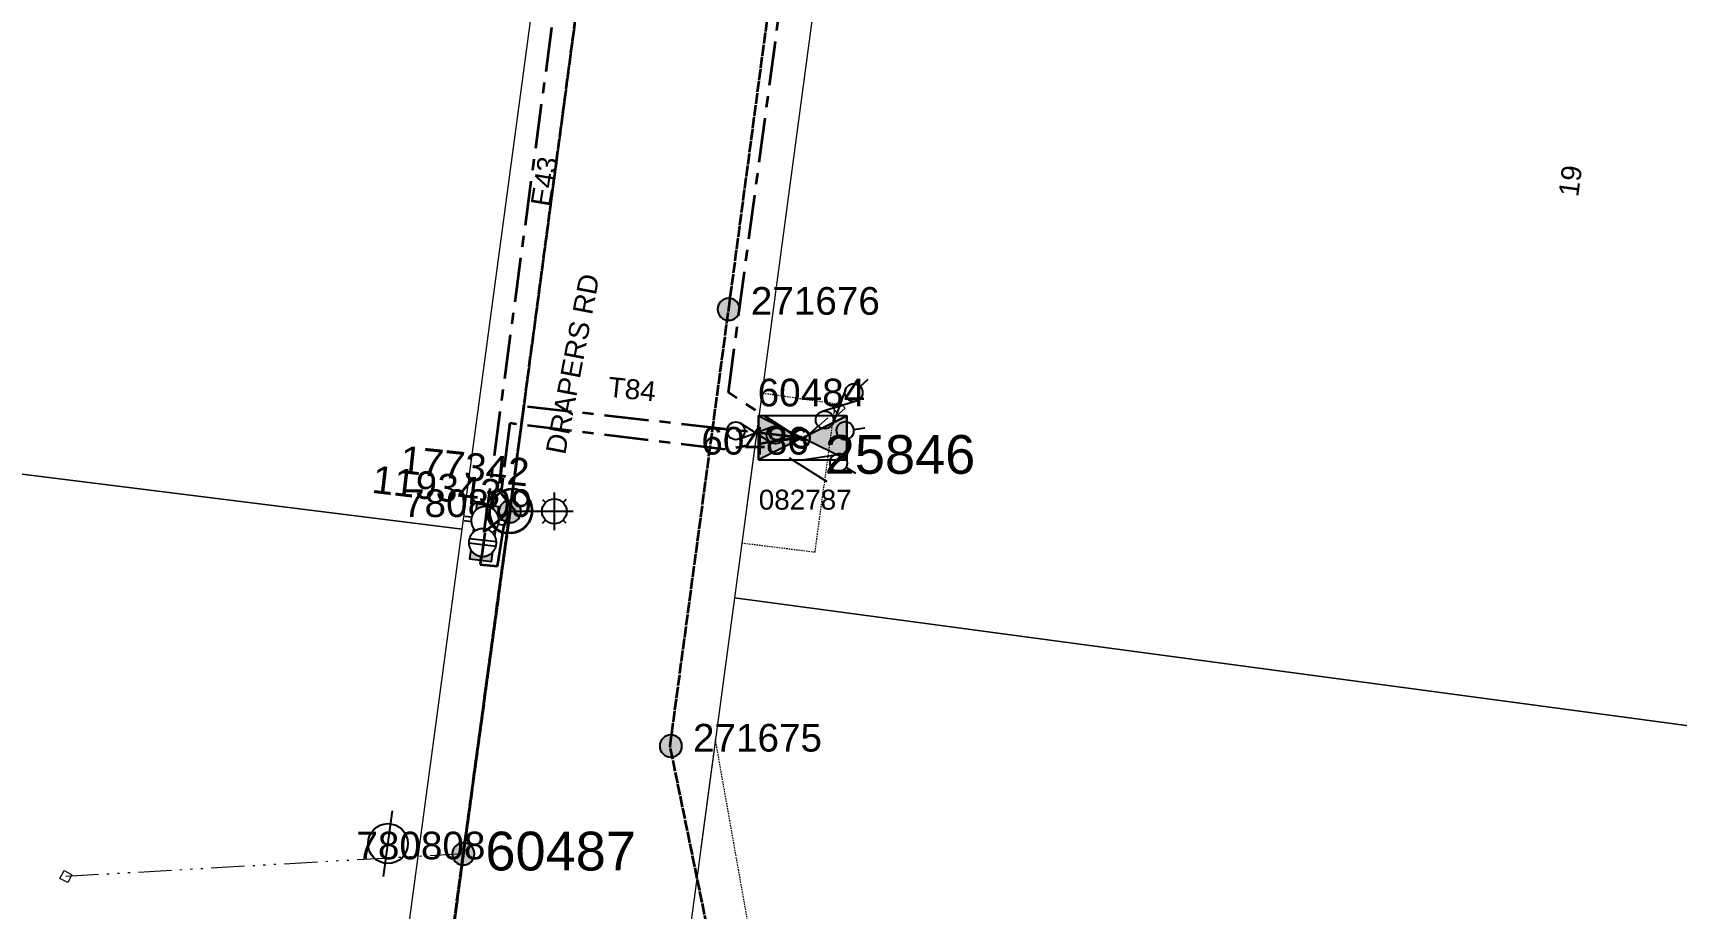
# Model space of a CAD drawing. Header units: metres. Extents: x 267072 to 270320, y 6186424 to 6191197.
# Drawn here: x 267947.3 to 268095.7, y 6187722.2 to 6187801.3 of the extents above; entities that cross this region are included whole.
import ezdxf
from ezdxf.enums import TextEntityAlignment as Align

# ---------------------------------------------------------------- set-up
doc = ezdxf.new("R2010")
doc.units = ezdxf.units.M
for name, pattern in [('Cable Exist OH', [1, 1, 0]), ('Cable Exist UG', [7, 4, -1, 1, -1]), ('DASHED', [19.05, 12.7, -6.35]), ('HIDDEN2', [0.1875, 0.125, -0.0625]), ('PHANTOMX2', [6.6, 3, -0.75, 0.2, -0.75, 0.2, -0.75, 0.2, -0.75])]:
    doc.linetypes.add(name, pattern=pattern)
doc.layers.get('0').update_dxf_attribs({"color": 6})
for name, color, linetype, lineweight in [('_User_HV_Exist', 1, 'Continuous', 35), ('_User_LV_Exist', 5, 'Continuous', 35), ('Cadastre Land Parcels_SP_EXT', 118, 'Continuous', 15), ('Cadastre Other Property_SP_EXT', 138, 'DASHED', 15), ('Cadastre Roads_SP_EXT', 218, 'Continuous', 15), ('Mains_HV_EXT', 13, 'Continuous', 25), ('Mains_LV_EXT', 163, 'Continuous', 25), ('Mains_SL_EXT', 131, 'Continuous', 25), ('Services_SP_EXT', 42, 'PHANTOMX2', 20)]:
    doc.layers.add(name, color=color, linetype=linetype, lineweight=lineweight)
for name, color, linetype in [('Equip_HV_EXT', 7, 'Continuous'), ('Equip_LV_EXT', 7, 'Continuous'), ('Equip_SP_HV_EXT', 7, 'Continuous'), ('Equip_SP_SL_EXT', 7, 'Continuous'), ('Sub_SP_EXT', 7, 'Continuous'), ('SupportsOH_SP_TR_HV_LV_SL_EXT', 7, 'Continuous'), ('SupportsUG_SP_LV_EXT', 7, 'Continuous')]:
    doc.layers.add(name, color=color, linetype=linetype)
doc.styles.add('HVSW_LABEL', font='arial.ttf', dxfattribs={"height": 3.5})
doc.styles.add('iecARIAL', font='arial.ttf', dxfattribs={"height": 2})
doc.styles.add('POLE_LABEL', font='arial.ttf', dxfattribs={"height": 2})
doc.styles.add('SL_LABEL', font='arial.ttf', dxfattribs={"height": 2})
doc.styles.get("Standard").update_dxf_attribs({"font": 'arial.ttf'})
doc.styles.add('SWITCH_LABEL', font='arial.ttf', dxfattribs={"height": 2})

# ---------------------------------------------------------------- blocks, each defined once
blk = doc.blocks.new('SUB_PADMOUNT_EXT')
at = {"ltscale": 10}
h = blk.add_hatch(color=256, dxfattribs=at)
h.dxf.hatch_style = 1
h.paths.add_polyline_path([(4, -2), (0, 0), (4, 2)])
h.paths.add_polyline_path([(-4, -2), (-4, 2), (0, 0)])
blk.add_line((4, 2), (-4, -2))
blk.add_lwpolyline([(-4, -2), (4, -2), (4, 2), (-4, 2)], close=True)
at = {"ltscale": 10, "flags": 128}
for points in [[(-4, -2), (-4, 2), (0, 0)], [(4, -2), (0, 0), (4, 2)]]:
    blk.add_lwpolyline(points, close=True, dxfattribs=at)
at = {"flags": 8}
blk.add_attdef('ASSET_NUM', text='', height=2.5, dxfattribs=at).set_placement((0, 5), align=Align.MIDDLE_CENTER)
for tag, flags, p in [('STREET_CODE', 9, (1.5, 0)), ('OPERATING_VOLTAGE', 9, (1.5, -0.4)), ('ORIENTATION', 9, (1.5, -0.6)), ('OWNED_BY', 9, (1.5, -0.8)), ('OPERATED_BY', 9, (1.5, -1)), ('CONSTRUCTED_VOLTAGE', 9, (1.5, -1.4)), ('NO_PHASES', 9, (1.5, -0.2)), ('MAINTAINED_BY', 9, (1.5, -1.2)), ('SECONDARY_VOLTAGE', 9, (1.5, -1.6)), ('STATE', 9, (1.5, -1.8)), ('SUBSTATION_TYPE', 9, (1.5, -2.2)), ('SUBURB', 9, (1.5, -2.8)), ('STREETNAME', 9, (1.5, -3)), ('PARENT', 9, (1.5, -2)), ('USAGE', 9, (1.5, -2.4)), ('LEGEND', 9, (1.5, -2.6)), ('Z', 1, (1.5, -3.6)), ('LOCATION', 9, (1.5, -3.2)), ('NOTES', 9, (1.5, -3.4))]:
    blk.add_attdef(tag, text='', height=0.2, dxfattribs=dict(flags=flags)).set_placement(p, align=Align.MIDDLE_LEFT)
blk = doc.blocks.new('PILLAR_EXT')
blk.add_hatch(color=256).paths.add_polyline_path([(-2.5, 1), (-2.5, -1), (2.5, -1), (2.5, 1)])
for p, q in [((-2.5, 0), (2.5, 0)), ((0, 1), (0, -1))]:
    blk.add_line(p, q)
at = {"ltscale": 10}
blk.add_line((2.5, 0), (-2.5, 0), dxfattribs=at)
blk.add_lwpolyline([(-2.5, -1), (-1.25, -1), (1.25, -1), (2.5, -1), (2.5, 1), (-2.5, 1)], close=True)
at = {"width": 0.9, "flags": 8}
blk.add_attdef('ASSET_NUM', text='', height=2, rotation=90, dxfattribs=at).set_placement((-2, 4), align=Align.MIDDLE_LEFT)
for tag, p, flags in [('OWNED_BY', (0, -0.2), 9), ('STATE', (0, -0.4), 9), ('SUPPORT_TYPE', (0, -0.6), 9), ('USAGE', (0, -0.8), 9), ('LEGEND', (0, -1), 9), ('LOCATION', (0, -1.2), 9), ('NOTES', (0, -1.4), 9), ('PARENT', (0, -1.6), 9), ('STREETNAME', (0, -1.8), 9), ('SUBURB', (0, -2), 1)]:
    blk.add_attdef(tag, p, '', height=0.2, dxfattribs=dict(flags=flags))
blk = doc.blocks.new('SL_LANTERN_EXT')
at = {"flags": 9}
for tag, p in [('LRATECODE', (-7.4, 0)), ('LOUTREACHVOCAB', (-7.2, 0)), ('LOUTREACH', (-7, 0)), ('LANTNUMBER', (-6.6, 0)), ('LNEW', (-6.4, 0)), ('LMASTVOCAB', (-6.2, 0)), ('LMAST', (-6, 0)), ('LLAMPVOCAB', (-5.8, 0)), ('LLAMP', (-5.6, 0)), ('LEXIST', (-5.4, 0)), ('LCHARGE3PERCENT', (-5.2, 0)), ('LCHARGE3', (-5, 0)), ('LCHARGE2PERCENT', (-4.8, 0)), ('LCHARGE2', (-4.6, 0)), ('LCHARGE1PERCENT', (-4.4, 0)), ('LCHARGE1', (-4.2, 0)), ('LCATEGORY', (-4, 0)), ('LBRACKETVOCAB', (-3.8, 0)), ('LBRACKET', (-3.6, 0)), ('LKINGHEIGHT', (-3.4, 0)), ('CREPLACE', (-3.2, 0)), ('CREMOVE', (-3, 0)), ('CNUMBER', (-2.8, 0)), ('CNEW', (-2.6, 0)), ('CEXIST', (-2.4, 0)), ('USAGE', (-2.2, 0)), ('STATE', (-2, 0)), ('OWNED_BY', (-1.8, 0)), ('ORIENTATION', (-1.6, 0)), ('OPERATING_VOLTAGE', (-1.4, 0)), ('NO_PHASES', (-1.2, 0)), ('LANTERN_TYPE', (-1, 0)), ('LANTERN_PURPOSE', (-0.8, 0)), ('CONTROL_TYPE', (-0.6, 0)), ('CONSTRUCTED_VOLTAGE', (-0.4, 0))]:
    blk.add_attdef(tag, text='', height=0.001, rotation=270, dxfattribs=at).set_placement(p, align=Align.MIDDLE_LEFT)
at = {"style": 'SL_LABEL', "flags": 9}
blk.add_attdef('STREET_CODE', text='', height=0.001, rotation=270, dxfattribs=at).set_placement((0, 0), align=Align.MIDDLE_LEFT)
at = {"flags": 1}
blk.add_attdef('Z', (0, 0), '', height=0.001, rotation=270, dxfattribs=at)
at = {"width": 0.9}
blk.add_attdef('LNUMBER', text='', height=1, dxfattribs=at).set_placement((7, -1), align=Align.MIDDLE_LEFT)
at = {"flags": 9}
for tag, p in [('LREMOVE', (0, -7.6)), ('LREPLACE', (0, -7.8)), ('LTYPE', (0, -8)), ('LTYPEVOCAB', (0, -8.2)), ('LEGEND', (0, -8.4)), ('SUBURB', (0, -8.6)), ('STREETNAME', (0, -8.8)), ('LOCATION', (0, -9)), ('NOTES', (0, -9.2)), ('MAINTAINED_BY', (0, -9.86))]:
    blk.add_attdef(tag, text='', height=0.001, dxfattribs=at).set_placement(p, align=Align.MIDDLE_LEFT)
blk.add_attdef('OPERATED_BY', (0, -9.61), '', height=0.001, dxfattribs=at)
blk.add_wipeout([(5.69, 0), (5.06, -1.06), (4, -1.69), (2.94, -1.06), (2.31, 0), (2.94, 1.06), (4, 1.69), (5.06, 1.06)])
for p, q in [((4, 1.69), (4, 0)), ((0, 0), (4, 0)), ((2.94, 1.06), (3.2, 0.8)), ((5.06, 1.06), (4.8, 0.8)), ((2.94, -1.06), (3.2, -0.8)), ((4, 0), (5.69, 0)), ((4, 0), (4, -1.69)), ((5.06, -1.06), (4.8, -0.8))]:
    blk.add_line(p, q)
blk.add_circle((4, 0), 1.12)
blk = doc.blocks.new('CCP_EXT')
at = {"flags": 9}
for tag, p in [('STATE', (0, -1.8)), ('LIFE_SUPPORT', (0, -1.6)), ('NOTES', (0, -2))]:
    blk.add_attdef(tag, text='', height=0.2, dxfattribs=at).set_placement(p, align=Align.MIDDLE_LEFT)
blk.add_wipeout([(0, 0.57), (0.57, 0), (0, -0.57), (-0.57, 0)])
blk.add_lwpolyline([(-0.57, 0), (0, 0.57), (0.57, 0), (0, -0.57), (-0.57, 0)])
at = {"flags": 1}
blk.add_attdef('Z', (0, 0), '', height=0.2, dxfattribs=at)
at = {"flags": 9}
for tag, p in [('CCP_TYPE', (0, 0)), ('CONSTRUCTED_VOLTAGE', (0, -0.2)), ('OPERATING_VOLTAGE', (0, -0.6)), ('ORIENTATION', (0, -0.8)), ('OWNED_BY', (0, -1)), ('NO_PHASES', (0, -0.4)), ('USAGE', (0, -1.2)), ('LEGEND', (0, -1.4))]:
    blk.add_attdef(tag, text='', height=0.2, dxfattribs=at).set_placement(p, align=Align.MIDDLE_LEFT)
blk = doc.blocks.new('POLE_EXT')
blk.add_hatch(color=256).paths.add_polyline_path([(-1, 0, 1), (1, 0, 1)])
blk.add_lwpolyline([(-1, 0, 1), (1, 0, 1)], format="xyb", close=True)
at = {"flags": 8}
blk.add_attdef('pNumber', text='', height=2, dxfattribs=at).set_placement((2.5, 2.5), align=Align.MIDDLE_CENTER)
at = {"style": 'POLE_LABEL', "flags": 9}
for tag, p in [('STRUCTURE_PLANT_NUMBER', (1.35, 0.03)), ('STREET_CODE', (1.35, -0.2))]:
    blk.add_attdef(tag, text='', height=0.2, dxfattribs=at).set_placement(p, align=Align.MIDDLE_LEFT)
at = {"flags": 9}
for tag, p in [('OWNED_BY', (1.35, -0.4)), ('SPECIAL_USE', (1.35, -0.8)), ('STATE', (1.35, -1)), ('cLV', (1.35, -1.4)), ('PARENT', (1.35, -0.6)), ('USAGE', (1.35, -1.2)), ('hDepth', (1.35, -1.6)), ('hDia', (1.35, -1.8)), ('cHV', (1.35, -2)), ('LBRACKET', (1.35, -2.2)), ('LExisting', (1.35, -2.4)), ('LANTNUMBER', (1.35, -2.6)), ('LOther', (1.35, -2.8)), ('LRemove', (1.35, -3)), ('cLinedev', (1.35, -3.4)), ('pExisting', (1.35, -3.8)), ('pFooting', (1.35, -4.4)), ('LEGEND', (1.35, -3.2)), ('LOCATION', (1.35, -3.6)), ('PFNUMBER', (1.35, -4)), ('NEWPFNUMBER', (1.35, -4.2)), ('pNew', (1.35, -4.6)), ('pRelocate', (1.35, -5)), ('pRemove', (1.35, -5.2)), ('pReplace', (1.35, -5.4)), ('pStay', (1.35, -5.6)), ('pType', (1.35, -5.8)), ('cspan', (1.35, -6)), ('STREETNAME', (1.35, -6.2)), ('SUBURB', (1.35, -6.4)), ('OPERATED_BY', (1.36, -7.01)), ('NOTES', (1.35, -6.6)), ('MAINTAINED_BY', (1.36, -6.81))]:
    blk.add_attdef(tag, text='', height=0.2, dxfattribs=at).set_placement(p, align=Align.MIDDLE_LEFT)
at = {"flags": 1}
blk.add_attdef('Z', (1.35, -7.33), '', height=0.2, dxfattribs=at)
blk = doc.blocks.new('LV_UG_DFUSE_CLOSED_EXT')
for points in [[(1, 0), (0, 0)], [(5.04, 0.73), (2.16, -0.72)], [(5.05, -0.71), (2.16, 0.72)], [(6.2, 0.01), (7.2, 0.01)]]:
    blk.add_lwpolyline(points)
for centre in [(1.8, 0), (5.4, 0.01)]:
    blk.add_circle(centre, 0.8)
at = {"flags": 9}
for tag, p in [('ACTUAL_STATUS', (0, 0)), ('CONSTRUCTED_VOLTAGE', (0, -0.2)), ('OPERATING_VOLTAGE', (0, -0.6)), ('ORIENTATION', (0, -0.8)), ('STATE', (0, -1)), ('SWITCH_TYPE', (0, -1.2)), ('NO_PHASES', (0, -0.4)), ('USAGE', (0, -1.4)), ('NOTES', (0, -1.6))]:
    blk.add_attdef(tag, text='', height=0.2, dxfattribs=at).set_placement(p, align=Align.MIDDLE_LEFT)
at = {"flags": 1}
blk.add_attdef('Z', (0, 0), '', height=0.2, dxfattribs=at)
blk = doc.blocks.new('LV_UG_LINKS_OPEN_EXT')
at = {"layer": 'Equip_LV_EXT'}
for tag, flags, p in [('OPERATING_VOLTAGE', 9, (3, -2.6)), ('ORIENTATION', 9, (3, -2.8)), ('STATE', 9, (3, -3)), ('SWITCH_TYPE', 9, (3, -3.2)), ('OWNED_BY', 9, (3, -3.8)), ('OPERATED_BY', 9, (3, -4)), ('USAGE', 9, (3, -3.4)), ('NOTES', 9, (3, -3.6)), ('MAINTAINED_BY', 9, (3, -4.2)), ('NUMBER_OF_PHASES', 9, (3, -4.4)), ('TYPE', 9, (3, -4.6)), ('Z', 1, (3, -4.8))]:
    blk.add_attdef(tag, text='', height=0.2, dxfattribs=dict(at, flags=flags)).set_placement(p, align=Align.MIDDLE_LEFT)
blk.add_wipeout([(4, 1.25), (3.97, 1.25), (3.94, 1.25), (3.91, 1.25), (3.88, 1.24), (3.85, 1.24), (3.82, 1.24), (3.79, 1.23), (3.76, 1.23), (3.73, 1.22), (3.7, 1.21), (3.67, 1.2), (3.64, 1.2), (3.61, 1.19), (3.58, 1.18), (3.55, 1.17), (3.52, 1.15), (3.49, 1.14), (3.47, 1.13), (3.44, 1.12), (3.41, 1.1), (3.38, 1.09), (3.36, 1.07), (3.33, 1.06), (3.31, 1.04), (3.28, 1.02), (3.26, 1), (3.23, 0.99), (3.21, 0.97), (3.18, 0.95), (3.16, 0.93), (3.14, 0.91), (3.12, 0.88), (3.09, 0.86), (3.07, 0.84), (3.05, 0.82), (3.03, 0.79), (3.01, 0.77), (3, 0.74), (2.98, 0.72), (2.96, 0.69), (2.94, 0.67), (2.93, 0.64), (2.91, 0.62), (2.9, 0.59), (2.88, 0.56), (2.87, 0.53), (2.86, 0.51), (2.85, 0.48), (2.83, 0.45), (2.82, 0.42), (2.81, 0.39), (2.8, 0.36), (2.8, 0.33), (2.79, 0.3), (2.78, 0.27), (2.77, 0.24), (2.77, 0.21), (2.76, 0.18), (2.76, 0.15), (2.76, 0.12), (2.75, 0.09), (2.75, 0.06), (2.75, 0.03), (2.75, 0), (2.75, -0.03), (2.75, -0.06), (2.75, -0.09), (2.76, -0.12), (2.76, -0.15), (2.76, -0.18), (2.77, -0.21), (2.77, -0.24), (2.78, -0.27), (2.79, -0.3), (2.8, -0.33), (2.8, -0.36), (2.81, -0.39), (2.82, -0.42), (2.83, -0.45), (2.85, -0.48), (2.86, -0.51), (2.87, -0.53), (2.88, -0.56), (2.9, -0.59), (2.91, -0.62), (2.93, -0.64), (2.94, -0.67), (2.96, -0.69), (2.98, -0.72), (3, -0.74), (3.01, -0.77), (3.03, -0.79), (3.05, -0.82), (3.07, -0.84), (3.09, -0.86), (3.12, -0.88), (3.14, -0.91), (3.16, -0.93), (3.18, -0.95), (3.21, -0.97), (3.23, -0.99), (3.26, -1), (3.28, -1.02), (3.31, -1.04), (3.33, -1.06), (3.36, -1.07), (3.38, -1.09), (3.41, -1.1), (3.44, -1.12), (3.47, -1.13), (3.49, -1.14), (3.52, -1.15), (3.55, -1.17), (3.58, -1.18), (3.61, -1.19), (3.64, -1.2), (3.67, -1.2), (3.7, -1.21), (3.73, -1.22), (3.76, -1.23), (3.79, -1.23), (3.82, -1.24), (3.85, -1.24), (3.88, -1.24), (3.91, -1.25), (3.94, -1.25), (3.97, -1.25), (4, -1.25), (4.03, -1.25), (4.06, -1.25), (4.09, -1.25), (4.12, -1.24), (4.15, -1.24), (4.18, -1.24), (4.21, -1.23), (4.24, -1.23), (4.27, -1.22), (4.3, -1.21), (4.33, -1.2), (4.36, -1.2), (4.39, -1.19), (4.42, -1.18), (4.45, -1.17), (4.48, -1.15), (4.51, -1.14), (4.53, -1.13), (4.56, -1.12), (4.59, -1.1), (4.62, -1.09), (4.64, -1.07), (4.67, -1.06), (4.69, -1.04), (4.72, -1.02), (4.74, -1), (4.77, -0.99), (4.79, -0.97), (4.82, -0.95), (4.84, -0.93), (4.86, -0.91), (4.88, -0.88), (4.91, -0.86), (4.93, -0.84), (4.95, -0.82), (4.97, -0.79), (4.99, -0.77), (5, -0.74), (5.02, -0.72), (5.04, -0.69), (5.06, -0.67), (5.07, -0.64), (5.09, -0.62), (5.1, -0.59), (5.12, -0.56), (5.13, -0.53), (5.14, -0.51), (5.15, -0.48), (5.17, -0.45), (5.18, -0.42), (5.19, -0.39), (5.2, -0.36), (5.2, -0.33), (5.21, -0.3), (5.22, -0.27), (5.23, -0.24), (5.23, -0.21), (5.24, -0.18), (5.24, -0.15), (5.24, -0.12), (5.25, -0.09), (5.25, -0.06), (5.25, -0.03), (5.25, 0), (5.25, 0.03), (5.25, 0.06), (5.25, 0.09), (5.24, 0.12), (5.24, 0.15), (5.24, 0.18), (5.23, 0.21), (5.23, 0.24), (5.22, 0.27), (5.21, 0.3), (5.2, 0.33), (5.2, 0.36), (5.19, 0.39), (5.18, 0.42), (5.17, 0.45), (5.15, 0.48), (5.14, 0.51), (5.13, 0.53), (5.12, 0.56), (5.1, 0.59), (5.09, 0.62), (5.07, 0.64), (5.06, 0.67), (5.04, 0.69), (5.02, 0.72), (5, 0.74), (4.99, 0.77), (4.97, 0.79), (4.95, 0.82), (4.93, 0.84), (4.91, 0.86), (4.88, 0.88), (4.86, 0.91), (4.84, 0.93), (4.82, 0.95), (4.79, 0.97), (4.77, 0.99), (4.74, 1), (4.72, 1.02), (4.69, 1.04), (4.67, 1.06), (4.64, 1.07), (4.62, 1.09), (4.59, 1.1), (4.56, 1.12), (4.53, 1.13), (4.51, 1.14), (4.48, 1.15), (4.45, 1.17), (4.42, 1.18), (4.39, 1.19), (4.36, 1.2), (4.33, 1.2), (4.3, 1.21), (4.27, 1.22), (4.24, 1.23), (4.21, 1.23), (4.18, 1.24), (4.15, 1.24), (4.12, 1.24), (4.09, 1.25), (4.06, 1.25), (4.03, 1.25)]).dxf.layer = 'Equip_LV_EXT'
for p, q in [((3.79, 1.86), (3.79, 1.23)), ((4.21, 1.86), (4.21, 1.23)), ((3.79, -1.23), (3.79, -1.86)), ((4.21, -1.23), (4.21, -1.86))]:
    blk.add_line(p, q, dxfattribs=at)
at = {"layer": 'Equip_LV_EXT', "flags": 128}
blk.add_lwpolyline([(4, 1.25), (3.97, 1.25), (3.94, 1.25), (3.91, 1.25), (3.88, 1.24), (3.85, 1.24), (3.82, 1.24), (3.79, 1.23), (3.76, 1.23), (3.73, 1.22), (3.7, 1.21), (3.67, 1.2), (3.64, 1.2), (3.61, 1.19), (3.58, 1.18), (3.55, 1.17), (3.52, 1.15), (3.49, 1.14), (3.47, 1.13), (3.44, 1.12), (3.41, 1.1), (3.38, 1.09), (3.36, 1.07), (3.33, 1.06), (3.31, 1.04), (3.28, 1.02), (3.26, 1), (3.23, 0.99), (3.21, 0.97), (3.18, 0.95), (3.16, 0.93), (3.14, 0.91), (3.12, 0.88), (3.09, 0.86), (3.07, 0.84), (3.05, 0.82), (3.03, 0.79), (3.01, 0.77), (3, 0.74), (2.98, 0.72), (2.96, 0.69), (2.94, 0.67), (2.93, 0.64), (2.91, 0.62), (2.9, 0.59), (2.88, 0.56), (2.87, 0.53), (2.86, 0.51), (2.85, 0.48), (2.83, 0.45), (2.82, 0.42), (2.81, 0.39), (2.8, 0.36), (2.8, 0.33), (2.79, 0.3), (2.78, 0.27), (2.77, 0.24), (2.77, 0.21), (2.76, 0.18), (2.76, 0.15), (2.76, 0.12), (2.75, 0.09), (2.75, 0.06), (2.75, 0.03), (2.75, 0), (2.75, -0.03), (2.75, -0.06), (2.75, -0.09), (2.76, -0.12), (2.76, -0.15), (2.76, -0.18), (2.77, -0.21), (2.77, -0.24), (2.78, -0.27), (2.79, -0.3), (2.8, -0.33), (2.8, -0.36), (2.81, -0.39), (2.82, -0.42), (2.83, -0.45), (2.85, -0.48), (2.86, -0.51), (2.87, -0.53), (2.88, -0.56), (2.9, -0.59), (2.91, -0.62), (2.93, -0.64), (2.94, -0.67), (2.96, -0.69), (2.98, -0.72), (3, -0.74), (3.01, -0.77), (3.03, -0.79), (3.05, -0.82), (3.07, -0.84), (3.09, -0.86), (3.12, -0.88), (3.14, -0.91), (3.16, -0.93), (3.18, -0.95), (3.21, -0.97), (3.23, -0.99), (3.26, -1), (3.28, -1.02), (3.31, -1.04), (3.33, -1.06), (3.36, -1.07), (3.38, -1.09), (3.41, -1.1), (3.44, -1.12), (3.47, -1.13), (3.49, -1.14), (3.52, -1.15), (3.55, -1.17), (3.58, -1.18), (3.61, -1.19), (3.64, -1.2), (3.67, -1.2), (3.7, -1.21), (3.73, -1.22), (3.76, -1.23), (3.79, -1.23), (3.82, -1.24), (3.85, -1.24), (3.88, -1.24), (3.91, -1.25), (3.94, -1.25), (3.97, -1.25), (4, -1.25), (4.03, -1.25), (4.06, -1.25), (4.09, -1.25), (4.12, -1.24), (4.15, -1.24), (4.18, -1.24), (4.21, -1.23), (4.24, -1.23), (4.27, -1.22), (4.3, -1.21), (4.33, -1.2), (4.36, -1.2), (4.39, -1.19), (4.42, -1.18), (4.45, -1.17), (4.48, -1.15), (4.51, -1.14), (4.53, -1.13), (4.56, -1.12), (4.59, -1.1), (4.62, -1.09), (4.64, -1.07), (4.67, -1.06), (4.69, -1.04), (4.72, -1.02), (4.74, -1), (4.77, -0.99), (4.79, -0.97), (4.82, -0.95), (4.84, -0.93), (4.86, -0.91), (4.88, -0.88), (4.91, -0.86), (4.93, -0.84), (4.95, -0.82), (4.97, -0.79), (4.99, -0.77), (5, -0.74), (5.02, -0.72), (5.04, -0.69), (5.06, -0.67), (5.07, -0.64), (5.09, -0.62), (5.1, -0.59), (5.12, -0.56), (5.13, -0.53), (5.14, -0.51), (5.15, -0.48), (5.17, -0.45), (5.18, -0.42), (5.19, -0.39), (5.2, -0.36), (5.2, -0.33), (5.21, -0.3), (5.22, -0.27), (5.23, -0.24), (5.23, -0.21), (5.24, -0.18), (5.24, -0.15), (5.24, -0.12), (5.25, -0.09), (5.25, -0.06), (5.25, -0.03), (5.25, 0), (5.25, 0.03), (5.25, 0.06), (5.25, 0.09), (5.24, 0.12), (5.24, 0.15), (5.24, 0.18), (5.23, 0.21), (5.23, 0.24), (5.22, 0.27), (5.21, 0.3), (5.2, 0.33), (5.2, 0.36), (5.19, 0.39), (5.18, 0.42), (5.17, 0.45), (5.15, 0.48), (5.14, 0.51), (5.13, 0.53), (5.12, 0.56), (5.1, 0.59), (5.09, 0.62), (5.07, 0.64), (5.06, 0.67), (5.04, 0.69), (5.02, 0.72), (5, 0.74), (4.99, 0.77), (4.97, 0.79), (4.95, 0.82), (4.93, 0.84), (4.91, 0.86), (4.88, 0.88), (4.86, 0.91), (4.84, 0.93), (4.82, 0.95), (4.79, 0.97), (4.77, 0.99), (4.74, 1), (4.72, 1.02), (4.69, 1.04), (4.67, 1.06), (4.64, 1.07), (4.62, 1.09), (4.59, 1.1), (4.56, 1.12), (4.53, 1.13), (4.51, 1.14), (4.48, 1.15), (4.45, 1.17), (4.42, 1.18), (4.39, 1.19), (4.36, 1.2), (4.33, 1.2), (4.3, 1.21), (4.27, 1.22), (4.24, 1.23), (4.21, 1.23), (4.18, 1.24), (4.15, 1.24), (4.12, 1.24), (4.09, 1.25), (4.06, 1.25), (4.03, 1.25)], close=True, dxfattribs=at)
at = {"layer": 'Equip_LV_EXT', "flags": 9}
for tag, p in [('ACTUAL_STATUS', (3.17, -1.67)), ('CONSTRUCTED_VOLTAGE', (3.17, -1.83)), ('NO_PHASES', (3.17, -2))]:
    blk.add_attdef(tag, text='', height=0.167, dxfattribs=at).set_placement(p, align=Align.MIDDLE_LEFT)
blk = doc.blocks.new('LV_UG_LINKS_CLOSED_EXT')
at = {"layer": 'Equip_LV_EXT'}
for tag, flags, p in [('CONSTRUCTED_VOLTAGE', 9, (3, -2.2)), ('OPERATING_VOLTAGE', 9, (3, -2.6)), ('ORIENTATION', 9, (3, -2.8)), ('STATE', 9, (3, -3)), ('NO_PHASES', 9, (3, -2.4)), ('SWITCH_TYPE', 9, (3, -3.2)), ('OWNED_BY', 9, (3, -3.8)), ('OPERATED_BY', 9, (3, -4)), ('USAGE', 9, (3, -3.4)), ('NOTES', 9, (3, -3.6)), ('MAINTAINED_BY', 9, (3, -4.2)), ('NUMBER_OF_PHASES', 9, (3, -4.4)), ('TYPE', 9, (3, -4.6)), ('Z', 1, (3, -4.8))]:
    blk.add_attdef(tag, text='', height=0.2, dxfattribs=dict(at, flags=flags)).set_placement(p, align=Align.MIDDLE_LEFT)
blk.add_wipeout([(4, 1.25), (3.97, 1.25), (3.94, 1.25), (3.91, 1.25), (3.88, 1.24), (3.85, 1.24), (3.82, 1.24), (3.79, 1.23), (3.76, 1.23), (3.73, 1.22), (3.7, 1.21), (3.67, 1.2), (3.64, 1.2), (3.61, 1.19), (3.58, 1.18), (3.55, 1.17), (3.52, 1.15), (3.49, 1.14), (3.47, 1.13), (3.44, 1.12), (3.41, 1.1), (3.38, 1.09), (3.36, 1.07), (3.33, 1.06), (3.31, 1.04), (3.28, 1.02), (3.26, 1), (3.23, 0.99), (3.21, 0.97), (3.18, 0.95), (3.16, 0.93), (3.14, 0.91), (3.12, 0.88), (3.09, 0.86), (3.07, 0.84), (3.05, 0.82), (3.03, 0.79), (3.01, 0.77), (3, 0.74), (2.98, 0.72), (2.96, 0.69), (2.94, 0.67), (2.93, 0.64), (2.91, 0.62), (2.9, 0.59), (2.88, 0.56), (2.87, 0.53), (2.86, 0.51), (2.85, 0.48), (2.83, 0.45), (2.82, 0.42), (2.81, 0.39), (2.8, 0.36), (2.8, 0.33), (2.79, 0.3), (2.78, 0.27), (2.77, 0.24), (2.77, 0.21), (2.76, 0.18), (2.76, 0.15), (2.76, 0.12), (2.75, 0.09), (2.75, 0.06), (2.75, 0.03), (2.75, 0), (2.75, -0.03), (2.75, -0.06), (2.75, -0.09), (2.76, -0.12), (2.76, -0.15), (2.76, -0.18), (2.77, -0.21), (2.77, -0.24), (2.78, -0.27), (2.79, -0.3), (2.8, -0.33), (2.8, -0.36), (2.81, -0.39), (2.82, -0.42), (2.83, -0.45), (2.85, -0.48), (2.86, -0.51), (2.87, -0.53), (2.88, -0.56), (2.9, -0.59), (2.91, -0.62), (2.93, -0.64), (2.94, -0.67), (2.96, -0.69), (2.98, -0.72), (3, -0.74), (3.01, -0.77), (3.03, -0.79), (3.05, -0.82), (3.07, -0.84), (3.09, -0.86), (3.12, -0.88), (3.14, -0.91), (3.16, -0.93), (3.18, -0.95), (3.21, -0.97), (3.23, -0.99), (3.26, -1), (3.28, -1.02), (3.31, -1.04), (3.33, -1.06), (3.36, -1.07), (3.38, -1.09), (3.41, -1.1), (3.44, -1.12), (3.47, -1.13), (3.49, -1.14), (3.52, -1.15), (3.55, -1.17), (3.58, -1.18), (3.61, -1.19), (3.64, -1.2), (3.67, -1.2), (3.7, -1.21), (3.73, -1.22), (3.76, -1.23), (3.79, -1.23), (3.82, -1.24), (3.85, -1.24), (3.88, -1.24), (3.91, -1.25), (3.94, -1.25), (3.97, -1.25), (4, -1.25), (4.03, -1.25), (4.06, -1.25), (4.09, -1.25), (4.12, -1.24), (4.15, -1.24), (4.18, -1.24), (4.21, -1.23), (4.24, -1.23), (4.27, -1.22), (4.3, -1.21), (4.33, -1.2), (4.36, -1.2), (4.39, -1.19), (4.42, -1.18), (4.45, -1.17), (4.48, -1.15), (4.51, -1.14), (4.53, -1.13), (4.56, -1.12), (4.59, -1.1), (4.62, -1.09), (4.64, -1.07), (4.67, -1.06), (4.69, -1.04), (4.72, -1.02), (4.74, -1), (4.77, -0.99), (4.79, -0.97), (4.82, -0.95), (4.84, -0.93), (4.86, -0.91), (4.88, -0.88), (4.91, -0.86), (4.93, -0.84), (4.95, -0.82), (4.97, -0.79), (4.99, -0.77), (5, -0.74), (5.02, -0.72), (5.04, -0.69), (5.06, -0.67), (5.07, -0.64), (5.09, -0.62), (5.1, -0.59), (5.12, -0.56), (5.13, -0.53), (5.14, -0.51), (5.15, -0.48), (5.17, -0.45), (5.18, -0.42), (5.19, -0.39), (5.2, -0.36), (5.2, -0.33), (5.21, -0.3), (5.22, -0.27), (5.23, -0.24), (5.23, -0.21), (5.24, -0.18), (5.24, -0.15), (5.24, -0.12), (5.25, -0.09), (5.25, -0.06), (5.25, -0.03), (5.25, 0), (5.25, 0.03), (5.25, 0.06), (5.25, 0.09), (5.24, 0.12), (5.24, 0.15), (5.24, 0.18), (5.23, 0.21), (5.23, 0.24), (5.22, 0.27), (5.21, 0.3), (5.2, 0.33), (5.2, 0.36), (5.19, 0.39), (5.18, 0.42), (5.17, 0.45), (5.15, 0.48), (5.14, 0.51), (5.13, 0.53), (5.12, 0.56), (5.1, 0.59), (5.09, 0.62), (5.07, 0.64), (5.06, 0.67), (5.04, 0.69), (5.02, 0.72), (5, 0.74), (4.99, 0.77), (4.97, 0.79), (4.95, 0.82), (4.93, 0.84), (4.91, 0.86), (4.88, 0.88), (4.86, 0.91), (4.84, 0.93), (4.82, 0.95), (4.79, 0.97), (4.77, 0.99), (4.74, 1), (4.72, 1.02), (4.69, 1.04), (4.67, 1.06), (4.64, 1.07), (4.62, 1.09), (4.59, 1.1), (4.56, 1.12), (4.53, 1.13), (4.51, 1.14), (4.48, 1.15), (4.45, 1.17), (4.42, 1.18), (4.39, 1.19), (4.36, 1.2), (4.33, 1.2), (4.3, 1.21), (4.27, 1.22), (4.24, 1.23), (4.21, 1.23), (4.18, 1.24), (4.15, 1.24), (4.12, 1.24), (4.09, 1.25), (4.06, 1.25), (4.03, 1.25)]).dxf.layer = 'Equip_LV_EXT'
for p, q in [((3.79, 1.23), (3.79, -1.23)), ((4.21, 1.23), (4.21, -1.23))]:
    blk.add_line(p, q, dxfattribs=at)
at = {"layer": 'Equip_LV_EXT', "flags": 128}
blk.add_lwpolyline([(4, 1.25), (3.97, 1.25), (3.94, 1.25), (3.91, 1.25), (3.88, 1.24), (3.85, 1.24), (3.82, 1.24), (3.79, 1.23), (3.76, 1.23), (3.73, 1.22), (3.7, 1.21), (3.67, 1.2), (3.64, 1.2), (3.61, 1.19), (3.58, 1.18), (3.55, 1.17), (3.52, 1.15), (3.49, 1.14), (3.47, 1.13), (3.44, 1.12), (3.41, 1.1), (3.38, 1.09), (3.36, 1.07), (3.33, 1.06), (3.31, 1.04), (3.28, 1.02), (3.26, 1), (3.23, 0.99), (3.21, 0.97), (3.18, 0.95), (3.16, 0.93), (3.14, 0.91), (3.12, 0.88), (3.09, 0.86), (3.07, 0.84), (3.05, 0.82), (3.03, 0.79), (3.01, 0.77), (3, 0.74), (2.98, 0.72), (2.96, 0.69), (2.94, 0.67), (2.93, 0.64), (2.91, 0.62), (2.9, 0.59), (2.88, 0.56), (2.87, 0.53), (2.86, 0.51), (2.85, 0.48), (2.83, 0.45), (2.82, 0.42), (2.81, 0.39), (2.8, 0.36), (2.8, 0.33), (2.79, 0.3), (2.78, 0.27), (2.77, 0.24), (2.77, 0.21), (2.76, 0.18), (2.76, 0.15), (2.76, 0.12), (2.75, 0.09), (2.75, 0.06), (2.75, 0.03), (2.75, 0), (2.75, -0.03), (2.75, -0.06), (2.75, -0.09), (2.76, -0.12), (2.76, -0.15), (2.76, -0.18), (2.77, -0.21), (2.77, -0.24), (2.78, -0.27), (2.79, -0.3), (2.8, -0.33), (2.8, -0.36), (2.81, -0.39), (2.82, -0.42), (2.83, -0.45), (2.85, -0.48), (2.86, -0.51), (2.87, -0.53), (2.88, -0.56), (2.9, -0.59), (2.91, -0.62), (2.93, -0.64), (2.94, -0.67), (2.96, -0.69), (2.98, -0.72), (3, -0.74), (3.01, -0.77), (3.03, -0.79), (3.05, -0.82), (3.07, -0.84), (3.09, -0.86), (3.12, -0.88), (3.14, -0.91), (3.16, -0.93), (3.18, -0.95), (3.21, -0.97), (3.23, -0.99), (3.26, -1), (3.28, -1.02), (3.31, -1.04), (3.33, -1.06), (3.36, -1.07), (3.38, -1.09), (3.41, -1.1), (3.44, -1.12), (3.47, -1.13), (3.49, -1.14), (3.52, -1.15), (3.55, -1.17), (3.58, -1.18), (3.61, -1.19), (3.64, -1.2), (3.67, -1.2), (3.7, -1.21), (3.73, -1.22), (3.76, -1.23), (3.79, -1.23), (3.82, -1.24), (3.85, -1.24), (3.88, -1.24), (3.91, -1.25), (3.94, -1.25), (3.97, -1.25), (4, -1.25), (4.03, -1.25), (4.06, -1.25), (4.09, -1.25), (4.12, -1.24), (4.15, -1.24), (4.18, -1.24), (4.21, -1.23), (4.24, -1.23), (4.27, -1.22), (4.3, -1.21), (4.33, -1.2), (4.36, -1.2), (4.39, -1.19), (4.42, -1.18), (4.45, -1.17), (4.48, -1.15), (4.51, -1.14), (4.53, -1.13), (4.56, -1.12), (4.59, -1.1), (4.62, -1.09), (4.64, -1.07), (4.67, -1.06), (4.69, -1.04), (4.72, -1.02), (4.74, -1), (4.77, -0.99), (4.79, -0.97), (4.82, -0.95), (4.84, -0.93), (4.86, -0.91), (4.88, -0.88), (4.91, -0.86), (4.93, -0.84), (4.95, -0.82), (4.97, -0.79), (4.99, -0.77), (5, -0.74), (5.02, -0.72), (5.04, -0.69), (5.06, -0.67), (5.07, -0.64), (5.09, -0.62), (5.1, -0.59), (5.12, -0.56), (5.13, -0.53), (5.14, -0.51), (5.15, -0.48), (5.17, -0.45), (5.18, -0.42), (5.19, -0.39), (5.2, -0.36), (5.2, -0.33), (5.21, -0.3), (5.22, -0.27), (5.23, -0.24), (5.23, -0.21), (5.24, -0.18), (5.24, -0.15), (5.24, -0.12), (5.25, -0.09), (5.25, -0.06), (5.25, -0.03), (5.25, 0), (5.25, 0.03), (5.25, 0.06), (5.25, 0.09), (5.24, 0.12), (5.24, 0.15), (5.24, 0.18), (5.23, 0.21), (5.23, 0.24), (5.22, 0.27), (5.21, 0.3), (5.2, 0.33), (5.2, 0.36), (5.19, 0.39), (5.18, 0.42), (5.17, 0.45), (5.15, 0.48), (5.14, 0.51), (5.13, 0.53), (5.12, 0.56), (5.1, 0.59), (5.09, 0.62), (5.07, 0.64), (5.06, 0.67), (5.04, 0.69), (5.02, 0.72), (5, 0.74), (4.99, 0.77), (4.97, 0.79), (4.95, 0.82), (4.93, 0.84), (4.91, 0.86), (4.88, 0.88), (4.86, 0.91), (4.84, 0.93), (4.82, 0.95), (4.79, 0.97), (4.77, 0.99), (4.74, 1), (4.72, 1.02), (4.69, 1.04), (4.67, 1.06), (4.64, 1.07), (4.62, 1.09), (4.59, 1.1), (4.56, 1.12), (4.53, 1.13), (4.51, 1.14), (4.48, 1.15), (4.45, 1.17), (4.42, 1.18), (4.39, 1.19), (4.36, 1.2), (4.33, 1.2), (4.3, 1.21), (4.27, 1.22), (4.24, 1.23), (4.21, 1.23), (4.18, 1.24), (4.15, 1.24), (4.12, 1.24), (4.09, 1.25), (4.06, 1.25), (4.03, 1.25)], close=True, dxfattribs=at)
at = {"layer": 'Equip_LV_EXT', "flags": 9}
blk.add_attdef('ACTUAL_STATUS', text='', height=0.2, dxfattribs=at).set_placement((3, -2), align=Align.MIDDLE_LEFT)
blk = doc.blocks.new('HV_ABS_CLOSED_EXT')
blk.add_line((-3, 6.87), (3, 6.87))
blk.add_circle((0, 6.87), 1.8)
at = {"style": 'HVSW_LABEL'}
for tag, height, flags, p in [('ASSET_NUM', 3.5, 8, (2, 2)), ('STREET_CODE', 0.2, 9, (0, -0.2))]:
    blk.add_attdef(tag, text='', height=height, dxfattribs=dict(at, flags=flags)).set_placement(p, align=Align.MIDDLE_LEFT)
at = {"flags": 1}
blk.add_attdef('Z', (0, 0), '', height=0.2, dxfattribs=at)
at = {"flags": 9}
for tag, p in [('ACTUAL_STATUS', (0, -0.4)), ('CONSTRUCTED_VOLTAGE', (0, -0.6)), ('OPERATING_VOLTAGE', (0, -1)), ('ORIENTATION', (0, -1.2)), ('OWNED_BY', (0, -1.4)), ('NO_PHASES', (0, -0.8)), ('STATE', (0, -1.6)), ('SWITCH_TYPE', (0, -1.8)), ('STREETNAME', (0, -2.6)), ('SUBURB', (0, -2.8)), ('USAGE', (0, -2)), ('LEGEND', (0, -2.2)), ('LOCATION', (0, -2.4)), ('NOTES', (0, -3))]:
    blk.add_attdef(tag, text='', height=0.2, dxfattribs=at).set_placement(p, align=Align.MIDDLE_LEFT)
blk = doc.blocks.new('SWG_HOLEC_SU_EXT')
blk.add_line((1.8, -2), (5.8, -2))
for points in [[(1, 0), (0, 0)], [(6.6, 0), (7.6, 0)]]:
    blk.add_lwpolyline(points)
for points in [[(1.8, -0.8, 1), (1.8, 0.8, 1)], [(5.8, -0.8, 1), (5.8, 0.8, 1)]]:
    blk.add_lwpolyline(points, format="xyb", close=True)
at = {"style": 'SWITCH_LABEL', "flags": 8}
blk.add_attdef('ASSET_NUM', text='', height=2.5, rotation=179.9544, dxfattribs=at).set_placement((-2.4, 0), align=Align.MIDDLE_LEFT)
at = {"flags": 1}
blk.add_attdef('Z', (0, 0), '', height=0.2, dxfattribs=at)
at = {"flags": 9}
for tag, p in [('ACTUAL_STATUS', (0, -0.4)), ('CONSTRUCTED_VOLTAGE', (0, -0.6)), ('OPERATING_VOLTAGE', (0, -1)), ('ORIENTATION', (0, -1.2)), ('OWNED_BY', (0, -1.4)), ('NO_PHASES', (0, -0.8)), ('STATE', (0, -1.8)), ('SWITCH_TYPE', (0, -2)), ('STREETNAME', (0, -2.6)), ('SUBURB', (0, -2.8)), ('PARENT', (0, -1.6)), ('USAGE', (0, -2.2)), ('LOCATION', (0, -2.4)), ('NOTES', (0, -3))]:
    blk.add_attdef(tag, text='', height=0.2, dxfattribs=at).set_placement(p, align=Align.MIDDLE_LEFT)
at = {"style": 'SWITCH_LABEL', "flags": 9}
blk.add_attdef('STREET_CODE', text='', height=0.2, dxfattribs=at).set_placement((0, -0.2), align=Align.MIDDLE_LEFT)

msp = doc.modelspace()

# ---------------------------------------------------------------- linework, layer by layer
at = {"layer": '_User_HV_Exist', "linetype": 'Cable Exist UG'}
msp.add_lwpolyline([(268016.8036, 6187764.5216), (268010.1383, 6187768.8091), (268010.1383, 6187768.8091), (268015.5135, 6187808.9671), (267997.4361, 6187810.8602)], dxfattribs=at)
at = {"layer": '_User_HV_Exist', "linetype": 'Cable Exist OH'}
msp.add_lwpolyline([(267986.1959, 6187727.1485), (267980.5013, 6187684.737)], dxfattribs=at)
at = {"layer": '_User_LV_Exist', "linetype": 'Cable Exist OH'}
msp.add_lwpolyline([(267980.5013, 6187684.737), (267986.1959, 6187727.1485)], dxfattribs=at)
at = {"layer": 'Cadastre Land Parcels_SP_EXT', "linetype": 'Continuous'}
for points in [[(267995.8688, 6187829.246), (267722.927, 6187863.3478), (267712.6006, 6187790.632), (267986.0954, 6187756.4589), (267995.8688, 6187829.246)], [(268149.9337, 6187772.7684), (268156.4752, 6187821.5453), (268111.8663, 6187827.528), (268022.65, 6187839.4929), (268012.1255, 6187761.0099), (268010.6857, 6187750.2753), (268144.5104, 6187732.3291), (268149.9337, 6187772.7684)], [(267986.0954, 6187756.4589), (267712.6006, 6187790.632), (267702.2745, 6187717.9171), (267976.3223, 6187683.6716), (267986.0954, 6187756.4589)], [(268328.3044, 6187748.5884), (268268.8471, 6187756.6488), (268209.3913, 6187764.7078), (268149.9337, 6187772.7684), (268144.5104, 6187732.3291), (268010.6857, 6187750.2753), (268002.7092, 6187690.7976), (268118.9534, 6187675.0373), (268139.359, 6187672.2713), (268259.3028, 6187656.0094), (268280.523, 6187653.1321), (268371.8116, 6187640.7559), (268429.9445, 6187632.8739), (268452.6602, 6187629.7946), (268462.1191, 6187643.4099), (268495.4495, 6187694.6916), (268512.9584, 6187723.5575), (268492.8019, 6187726.2897), (268328.3044, 6187748.5884)]]:
    msp.add_lwpolyline(points, close=True, dxfattribs=at)
at = {"layer": 'Cadastre Other Property_SP_EXT', "linetype": 'HIDDEN2'}
msp.add_lwpolyline([(268009.6775, 6187698.3331), (268016.0674, 6187697.4945), (268008.9695, 6187737.4785), (268006.6844, 6187720.4392), (268009.6775, 6187698.3331)], close=True, dxfattribs=at)
at = {"layer": 'Mains_HV_EXT', "linetype": 'Cable Exist UG'}
msp.add_lwpolyline([(268016.8036, 6187764.5216), (268010.1383, 6187768.8091), (268010.1383, 6187768.8091), (268015.5135, 6187808.9671), (267997.4361, 6187810.8602)], dxfattribs=at)
at = {"layer": 'Mains_HV_EXT', "linetype": 'Continuous'}
msp.add_lwpolyline([(267989.6216, 6187760.0726, 0.79823572), (267990.1585, 6187756.123)], format="xyb", dxfattribs=at)
at = {"layer": 'Mains_HV_EXT', "linetype": 'Cable Exist OH'}
msp.add_lwpolyline([(267986.1959, 6187727.1485), (267980.5013, 6187684.737)], dxfattribs=at)
at = {"layer": 'Mains_LV_EXT', "linetype": 'Continuous'}
for points in [[(267990.6351, 6187760.0979, 0.80009329), (267989.7653, 6187756.1092)], [(267990.1482, 6187756.1623, 0.99998527), (267990.7012, 6187760.1227)]]:
    msp.add_lwpolyline(points, format="xyb", dxfattribs=at)
at = {"layer": 'Mains_LV_EXT', "linetype": 'Cable Exist OH'}
msp.add_lwpolyline([(267980.5013, 6187684.737), (267986.1959, 6187727.1485)], dxfattribs=at)

# ---------------------------------------------------------------- block references
at = {"layer": 'Equip_LV_EXT', "rotation": 173.9418835523728}
msp.add_blockref('LV_UG_DFUSE_CLOSED_EXT', (268016.187, 6187764.7954), dxfattribs=at)
at = {"layer": 'Equip_SP_HV_EXT'}
ref = msp.add_blockref('HV_ABS_CLOSED_EXT', (267986.1959, 6187727.1485), dxfattribs=dict(at, rotation=82.24385654047546))
ref.add_attrib('ASSET_NUM', '60487', dxfattribs={"layer": '0', "height": 3.5, "style": 'HVSW_LABEL'}).set_placement((267988.1959, 6187727.3985), align=Align.MIDDLE_LEFT)
at = {"layer": 'Sub_SP_EXT'}
ref = msp.add_blockref('SUB_PADMOUNT_EXT', (268016.8461, 6187764.7225), dxfattribs=at)
ref.add_attrib('ASSET_NUM', '25846', dxfattribs={"layer": '0', "height": 3.5}).set_placement((268018.8461, 6187764.9725), align=Align.TOP_LEFT)
at = {"layer": 'SupportsOH_SP_TR_HV_LV_SL_EXT'}
ref = msp.add_blockref('POLE_EXT', (268010.1706, 6187776.3382), dxfattribs=at)
ref.add_attrib('ASSET_NUM', '271676', dxfattribs={"layer": '0', "height": 2.5, "style": 'POLE_LABEL'}).set_placement((268012.1706, 6187777.0882), align=Align.MIDDLE_LEFT)
ref = msp.add_blockref('POLE_EXT', (268004.9428, 6187736.886), dxfattribs=at)
ref.add_attrib('ASSET_NUM', '271675', dxfattribs={"layer": '0', "height": 2.5, "style": 'POLE_LABEL'}).set_placement((268006.9428, 6187737.636), align=Align.MIDDLE_LEFT)
ref = msp.add_blockref('POLE_EXT', (267986.1959, 6187727.1485), dxfattribs=at)
ref.add_attrib('ASSET_NUM', '780808', dxfattribs={"layer": '0', "height": 2.5, "style": 'POLE_LABEL'}).set_placement((267988.1959, 6187727.8985), align=Align.MIDDLE_RIGHT)
at = {"layer": 'SupportsUG_SP_LV_EXT'}
ref = msp.add_blockref('PILLAR_EXT', (267988.0793, 6187756.147), dxfattribs=dict(at, rotation=262.5189284540973))
ref.add_attrib('ASSET_NUM', '119343', dxfattribs={"layer": '0', "height": 2.5, "rotation": 353.296082, "style": 'iecARIAL'}).set_placement((267989.5793, 6187759.647), align=Align.MIDDLE_RIGHT)

# ---------------------------------------------------------------- texts
at = {"layer": 'Cadastre Land Parcels_SP_EXT'}
msp.add_text('19', height=1.8, rotation=82.39241, dxfattribs=at).set_placement((268086.8924, 6187786.4213))
at = {"layer": 'Cadastre Other Property_SP_EXT'}
msp.add_text('082787', height=1.8, dxfattribs=at).set_placement((268012.8846, 6187758.2362))
at = {"layer": 'Mains_LV_EXT'}
for s, rotation, p in [('E43', 80.57892, (267994.0337, 6187785.5214)), ('T84', 353.998058, (267999.1854, 6187768.4502))]:
    msp.add_text(s, height=1.8, rotation=rotation, dxfattribs=at).set_placement(p)

# ---------------------------------------------------------------- next in the draw order: block references
at = {"layer": 'Equip_SP_SL_EXT'}
ref = msp.add_blockref('SL_LANTERN_EXT', (267990.4168, 6187758.0862), dxfattribs=at)
ref.add_attrib('ASSET_NUM', '177342', dxfattribs={"layer": '0', "height": 2.5, "rotation": 354.03004, "style": 'iecARIAL'}).set_placement((267991.9168, 6187759.5862), align=Align.BOTTOM_RIGHT)
at = {"layer": 'Services_SP_EXT'}
for p, rotation in [((268020.1238, 6187767.4249), 357.7677019255341), ((267950.3015, 6187725.102), 16.9308232504441)]:
    msp.add_blockref('CCP_EXT', p, dxfattribs=dict(at, rotation=rotation))

# ---------------------------------------------------------------- next in the draw order: linework, layer by layer
at = {"layer": '_User_HV_Exist', "linetype": 'Cable Exist OH'}
msp.add_lwpolyline([(268012.8581, 6187697.9708), (268004.8766, 6187736.8873), (268010.1706, 6187776.3382), (268017.7566, 6187833.3075), (268025.7602, 6187892.6959), (268030.7623, 6187930.1251)], dxfattribs=at)
at = {"layer": 'Cadastre Other Property_SP_EXT', "linetype": 'HIDDEN2'}
msp.add_lwpolyline([(268011.353, 6187755.2313), (268017.9652, 6187754.4095), (268019.7995, 6187767.7882), (268013.1724, 6187768.7497), (268011.353, 6187755.2313)], close=True, dxfattribs=at)
at = {"layer": 'Mains_HV_EXT', "linetype": 'Cable Exist OH'}
msp.add_lwpolyline([(268012.8581, 6187697.9708), (268004.8766, 6187736.8873), (268010.1706, 6187776.3382), (268017.7566, 6187833.3075), (268025.7602, 6187892.6959), (268030.7623, 6187930.1251)], dxfattribs=at)
at = {"layer": 'Services_SP_EXT'}
for points in [[(268016.8877, 6187764.5461), (268020.1237, 6187767.4249)], [(267986.1959, 6187727.1485), (267950.3015, 6187725.1019)]]:
    msp.add_lwpolyline(points, dxfattribs=at)

# ---------------------------------------------------------------- next in the draw order: block references
at = {"layer": 'Equip_HV_EXT'}
ref = msp.add_blockref('SWG_HOLEC_SU_EXT', (268015.1853, 6187765.5631), dxfattribs=dict(at, rotation=327.8269714200393))
ref.add_attrib('ASSET_NUM', '60484', dxfattribs={"layer": '0', "height": 2.5, "style": 'SWITCH_LABEL'}).set_placement((268012.7863, 6187766.8131), align=Align.BOTTOM_LEFT)
ref = msp.add_blockref('SWG_HOLEC_SU_EXT', (268014.9549, 6187764.4598), dxfattribs=dict(at, rotation=8.89831310673068))
ref.add_attrib('ASSET_NUM', '60486', dxfattribs={"layer": '0', "height": 2.5, "style": 'SWITCH_LABEL'}).set_placement((268012.5559, 6187765.7098), align=Align.TOP_CENTER)
at = {"layer": 'Equip_LV_EXT', "rotation": 43.06435953690725}
msp.add_blockref('LV_UG_DFUSE_CLOSED_EXT', (268017.523, 6187765.1113), dxfattribs=at)
at = {"layer": 'SupportsOH_SP_TR_HV_LV_SL_EXT'}
ref = msp.add_blockref('POLE_EXT', (267990.4056, 6187758.0676), dxfattribs=at)
ref.add_attrib('ASSET_NUM', '780809', dxfattribs={"layer": '0', "height": 2.5, "style": 'POLE_LABEL'}).set_placement((267992.4056, 6187758.8176), align=Align.MIDDLE_RIGHT)

# ---------------------------------------------------------------- next in the draw order: texts
at = {"layer": 'Cadastre Roads_SP_EXT'}
msp.add_text('DRAPERS RD', height=1.8, rotation=79.108644, dxfattribs=at).set_placement((267995.3901, 6187763.1334))

# ---------------------------------------------------------------- next in the draw order: block references
at = {"layer": 'Equip_LV_EXT', "rotation": 83.87914228162528}
msp.add_blockref('LV_UG_LINKS_OPEN_EXT', (267987.7339, 6187753.2763), dxfattribs=at)

# ---------------------------------------------------------------- next in the draw order: linework, layer by layer
at = {"layer": '_User_HV_Exist', "linetype": 'Cable Exist UG'}
msp.add_lwpolyline([(268016.7381, 6187764.799), (268009.8561, 6187763.6707), (268009.8561, 6187763.6707), (267990.3851, 6187766.0403), (267990.3851, 6187766.0403), (267989.6143, 6187759.7052), (267990.8566, 6187758.1668)], dxfattribs=at)
at = {"layer": '_User_LV_Exist', "linetype": 'Cable Exist OH'}
msp.add_lwpolyline([(267990.4056, 6187758.0675), (267997.4361, 6187810.8602)], dxfattribs=at)
at = {"layer": '_User_LV_Exist', "linetype": 'Continuous'}
msp.add_lwpolyline([(267990.1482, 6187756.1623, 0.99998527), (267990.7012, 6187760.1227)], format="xyb", dxfattribs=at)
at = {"layer": 'Mains_HV_EXT', "linetype": 'Cable Exist UG'}
msp.add_lwpolyline([(268016.7381, 6187764.799), (268009.8561, 6187763.6707), (268009.8561, 6187763.6707), (267990.3851, 6187766.0403), (267990.3851, 6187766.0403), (267989.6143, 6187759.7052), (267990.8566, 6187758.1668)], dxfattribs=at)
at = {"layer": 'Mains_LV_EXT', "linetype": 'Cable Exist OH'}
msp.add_lwpolyline([(267990.4056, 6187758.0675), (267997.4361, 6187810.8602)], dxfattribs=at)
at = {"layer": 'Mains_SL_EXT', "linetype": 'Cable Exist OH'}
msp.add_lwpolyline([(267997.4285, 6187810.8044), (267990.4168, 6187758.0861)], dxfattribs=at)

# ---------------------------------------------------------------- next in the draw order: block references
at = {"layer": 'Equip_LV_EXT', "rotation": 263.3990290435746}
msp.add_blockref('LV_UG_LINKS_CLOSED_EXT', (267988.3991, 6187759.2346), dxfattribs=at)

# ---------------------------------------------------------------- next in the draw order: linework, layer by layer
at = {"layer": '_User_HV_Exist', "linetype": 'Continuous'}
msp.add_lwpolyline([(267989.6216, 6187760.0726, 0.79823572), (267990.1585, 6187756.123)], format="xyb", dxfattribs=at)
at = {"layer": '_User_HV_Exist', "linetype": 'Cable Exist OH'}
msp.add_lwpolyline([(267990.4168, 6187758.0861), (267986.1959, 6187727.1485)], dxfattribs=at)
at = {"layer": '_User_LV_Exist', "linetype": 'Cable Exist UG'}
for points in [[(267988.0776, 6187756.1927), (267998.7101, 6187835.3784), (267998.7101, 6187835.3784), (268003.651, 6187872.1792), (268002.9965, 6187892.7002), (268002.5086, 6187902.282)], [(268016.8462, 6187764.7225), (267991.6513, 6187767.5707), (267991.6513, 6187767.5707), (267990.4056, 6187758.0676), (267988.0776, 6187756.1927)], [(267988.1357, 6187756.1093), (267987.734, 6187753.2763), (267989.2954, 6187753.1184), (267989.8591, 6187756.7069), (267990.4199, 6187758.1093)]]:
    msp.add_lwpolyline(points, dxfattribs=at)
at = {"layer": '_User_LV_Exist', "linetype": 'Continuous'}
msp.add_lwpolyline([(267990.6351, 6187760.0979, 0.80009329), (267989.7653, 6187756.1092)], format="xyb", dxfattribs=at)
at = {"layer": '_User_LV_Exist', "linetype": 'Cable Exist OH'}
msp.add_lwpolyline([(267986.1959, 6187727.1485), (267990.4056, 6187758.0675)], dxfattribs=at)
at = {"layer": 'Mains_HV_EXT', "linetype": 'Cable Exist OH'}
msp.add_lwpolyline([(267990.4168, 6187758.0861), (267986.1959, 6187727.1485)], dxfattribs=at)
at = {"layer": 'Mains_LV_EXT', "linetype": 'Cable Exist UG'}
for points in [[(267988.0776, 6187756.1927), (267998.7101, 6187835.3784), (267998.7101, 6187835.3784), (268003.651, 6187872.1792), (268002.9965, 6187892.7002), (268002.5086, 6187902.282)], [(268016.8462, 6187764.7225), (267991.6513, 6187767.5707), (267991.6513, 6187767.5707), (267990.4056, 6187758.0676), (267988.0776, 6187756.1927)], [(267988.1357, 6187756.1093), (267987.734, 6187753.2763), (267989.2954, 6187753.1184), (267989.8591, 6187756.7069), (267990.4199, 6187758.1093)]]:
    msp.add_lwpolyline(points, dxfattribs=at)
at = {"layer": 'Mains_LV_EXT', "linetype": 'Cable Exist OH'}
msp.add_lwpolyline([(267986.1959, 6187727.1485), (267990.4056, 6187758.0675)], dxfattribs=at)
at = {"layer": 'Mains_SL_EXT', "linetype": 'Cable Exist OH'}
msp.add_lwpolyline([(267990.4168, 6187758.0861), (267980.5013, 6187684.737)], dxfattribs=at)

doc.saveas('drawing.dxf')
